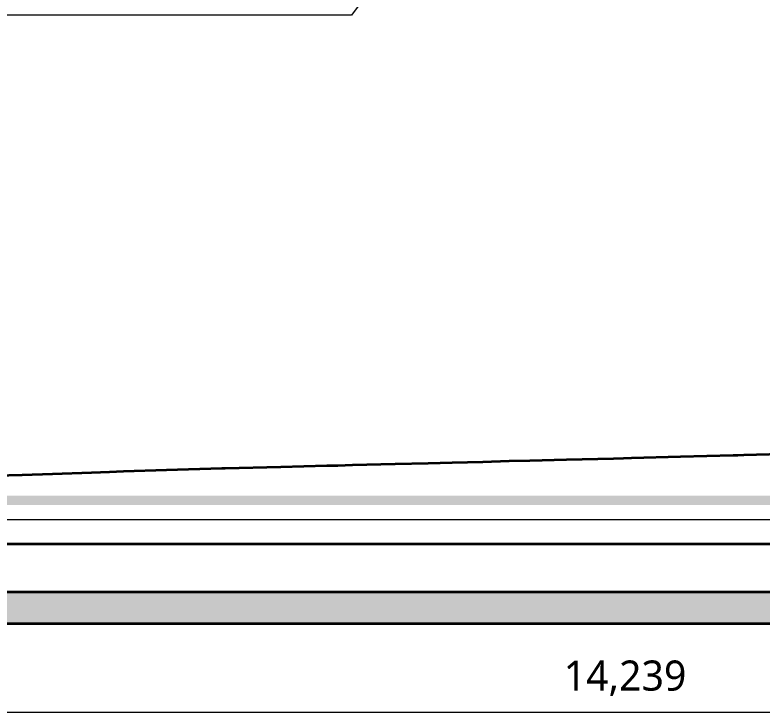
# Model space of a CAD drawing. Header units: millimetres. Extents: x 0 to 153524, y 0 to 59400.
# Drawn here: x 49175 to 53835, y 22950 to 27301 of the extents above; entities that cross this region are included whole.
import ezdxf

# ---------------------------------------------------------------- set-up
doc = ezdxf.new("R2010")
doc.units = ezdxf.units.MM
for name, color, linetype, lineweight in [('01_切断（構造・壁）', 7, 'Continuous', 35), ('04_切断（機械室などの塊）', 7, 'Continuous', 35), ('10_見えがかり', 7, 'Continuous', 13), ('50_寸法', 3, 'Continuous', 9)]:
    doc.layers.add(name, color=color, linetype=linetype, lineweight=lineweight)
doc.styles.add('JP', font='NotoSansCJKjp-Regular.otf')

msp = doc.modelspace()

# ---------------------------------------------------------------- hatches: boundary and pattern name
at = {"layer": '01_切断（構造・壁）'}
for color, points in [(7, [(55251.2, 24242), (55251.2, 24300), (46050.5, 24300), (46050.5, 24242)]), (8, [(55051.2, 23500), (46200.5, 23500), (46050.5, 23500), (46050.5, 23700), (46050.5, 24152), (46200.5, 24152), (46200.5, 23700), (55201.2, 23700), (55201.2, 23550), (58627.6, 23550), (58627.6, 23700), (74316.3, 23700), (74316.3, 24152), (74466.3, 24152), (74466.3, 23700), (74466.3, 23500), (74316.3, 23500), (58777.6, 23500), (58777.6, 23350), (55051.2, 23350)])]:
    msp.add_hatch(color=color, dxfattribs=at).paths.add_polyline_path(points)

# ---------------------------------------------------------------- linework, layer by layer
for points in [[(55051.2, 23500), (46200.5, 23500), (46050.5, 23500), (46050.5, 23700), (46050.5, 24152), (46200.5, 24152), (46200.5, 23700), (55201.2, 23700), (55201.2, 23550), (58627.6, 23550), (58627.6, 23700), (74316.3, 23700), (74316.3, 24152), (74466.3, 24152), (74466.3, 23700), (74466.3, 23500), (74316.3, 23500), (58777.6, 23500), (58777.6, 23350), (55051.2, 23350), (55051.2, 23500)], [(43500, 24000), (78800, 24000)]]:
    msp.add_lwpolyline(points, dxfattribs=at)
at = {"layer": '04_切断（機械室などの塊）'}
msp.add_lwpolyline([(54040, 24562.1), (53721.7, 24553), (53683.8, 24551.9), (53654.2, 24551.1), (53327.5, 24542.1), (53020.6, 24534.3), (52971.2, 24533), (52907.7, 24531.4), (52614.9, 24523.9), (52386.9, 24518.2), (52258.6, 24514.9), (52093.8, 24510.7), (51902.3, 24505.9), (51753.3, 24502.1), (51546, 24496.8), (51279.8, 24490.1), (51189.8, 24487.8), (51119.6, 24486), (50833.5, 24478.8), (50486, 24470), (50477.2, 24469.7), (50465.9, 24469.5), (50120.9, 24459.7), (49852.3, 24450.7), (49764.6, 24447.8), (49651.9, 24444), (49408.3, 24435.8), (49218.7, 24429.4), (49052, 24423.8)], dxfattribs=at)
at = {"layer": '10_見えがかり'}
for points in [[(47036.3, 28957.9), (53500.4, 28971.7), (53600.9, 28971.9), (52429.9, 28735.2), (52342.8, 28735.2), (51275.2, 27300), (48663.2, 27300), (48663.2, 24302)], [(46200.5, 24152), (55251.2, 24152)], [(46202.5, 23995), (55248.6, 23995)]]:
    msp.add_lwpolyline(points, dxfattribs=at)
at = {"layer": '50_寸法'}
msp.add_lwpolyline([(45861.3, 22950), (76000, 22950)], dxfattribs=at)

# ---------------------------------------------------------------- texts
at = {"layer": '50_寸法', "insert": (52980.6, 23050), "char_height": 187.87, "attachment_point": 8, "style": 'JP'}
msp.add_mtext('14,239', dxfattribs=at)

doc.saveas('drawing.dxf')
